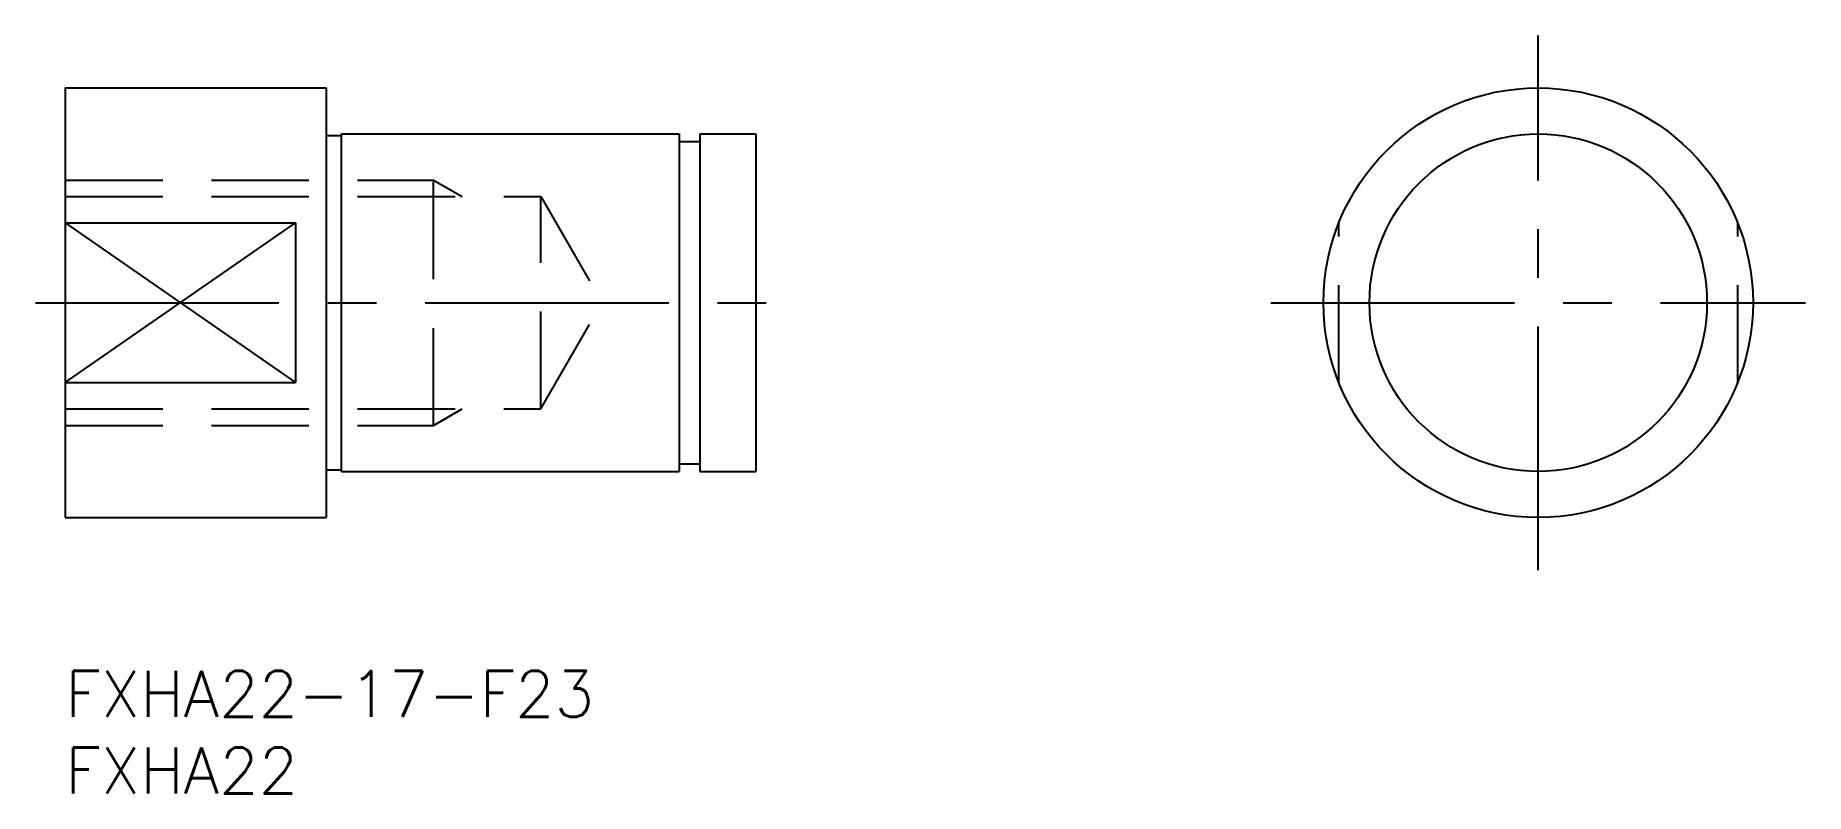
# Model space of a CAD drawing. Extents: x -2 to 113, y -8 to 41.
import ezdxf

# ---------------------------------------------------------------- set-up
doc = ezdxf.new("R2010")
doc.units = 0
doc.header["$LTSCALE"] = 0.5
doc.linetypes.add('CENTER', pattern=[50.8, 31.75, -6.35, 6.35, -6.35])
doc.linetypes.add('DASHED', pattern=[19.05, 12.7, -6.35])
for name, color, linetype in [('MSM_CENTER', 1, 'CENTER'), ('MSM_CONTINUOUS', 7, 'CONTINUOUS'), ('MSM_DASHED', 4, 'DASHED'), ('MSM_NARROW', 5, 'CONTINUOUS'), ('MSM_PART_NUMBER', 7, 'CONTINUOUS')]:
    doc.layers.add(name, color=color, linetype=linetype)
doc.styles.get("Standard").update_dxf_attribs({"font": 'txt.shx', "height": 3, "bigfont": 'bigfont.shx'})

# ---------------------------------------------------------------- blocks, each defined once
blk = doc.blocks.new('*U7')
at = {"layer": 'MSM_PART_NUMBER'}
blk.add_text('FXHA22-17-F23', height=3, dxfattribs=at).set_placement((0, -3))
blk = doc.blocks.new('*U8')
at = {"layer": 'MSM_PART_NUMBER'}
blk.add_text('FXHA22', height=3, dxfattribs=at).set_placement((0, -8))

msp = doc.modelspace()

# ---------------------------------------------------------------- linework, layer by layer
at = {"layer": 'MSM_CENTER'}
for p, q in [((96, 6.57), (96, 41.43)), ((-1.95, 24), (48.21, 24)), ((78.57, 24), (113.43, 24))]:
    msp.add_line(p, q, dxfattribs=at)
at = {"layer": 'MSM_CONTINUOUS'}
for p, q in [((0, 38), (0, 10)), ((0, 38), (17, 38)), ((17, 38), (17, 10)), ((17, 34.9), (18, 34.9)), ((18, 35), (40, 35)), ((18, 13), (18, 35)), ((40, 35), (40, 13)), ((41.35, 35), (45, 35)), ((41.35, 35), (41.35, 13)), ((45, 35), (45, 13)), ((40, 34.5), (41.35, 34.5)), ((0, 29.2), (15, 29.2)), ((15, 29.2), (15, 18.8)), ((0, 18.8), (15, 18.8)), ((17, 13.1), (18, 13.1)), ((18, 13), (40, 13)), ((40, 13.5), (41.35, 13.5)), ((41.35, 13), (45, 13)), ((0, 10), (17, 10))]:
    msp.add_line(p, q, dxfattribs=at)
for radius in [14, 11]:
    msp.add_circle((96, 24), radius, dxfattribs=at)
at = {"layer": 'MSM_DASHED'}
for p, q in [((0, 32), (24, 32)), ((24, 16), (24, 32)), ((24, 32), (25.87, 30.92)), ((0, 30.92), (31, 30.92)), ((31, 17.08), (31, 30.92)), ((31, 30.92), (34.99, 24)), ((83, 18.8), (83, 29.2)), ((109, 18.8), (109, 29.2)), ((31, 17.08), (34.99, 24)), ((0, 17.08), (31, 17.08)), ((24, 16), (25.87, 17.08)), ((0, 16), (24, 16))]:
    msp.add_line(p, q, dxfattribs=at)
at = {"layer": 'MSM_NARROW'}
for p, q in [((0, 29.2), (15, 18.8)), ((0, 18.8), (15, 29.2))]:
    msp.add_line(p, q, dxfattribs=at)

# ---------------------------------------------------------------- block references
at = {"layer": 'MSM_CONTINUOUS'}
for name in ['*U7', '*U8']:
    msp.add_blockref(name, (0, 0), dxfattribs=at)

doc.saveas('drawing.dxf')
